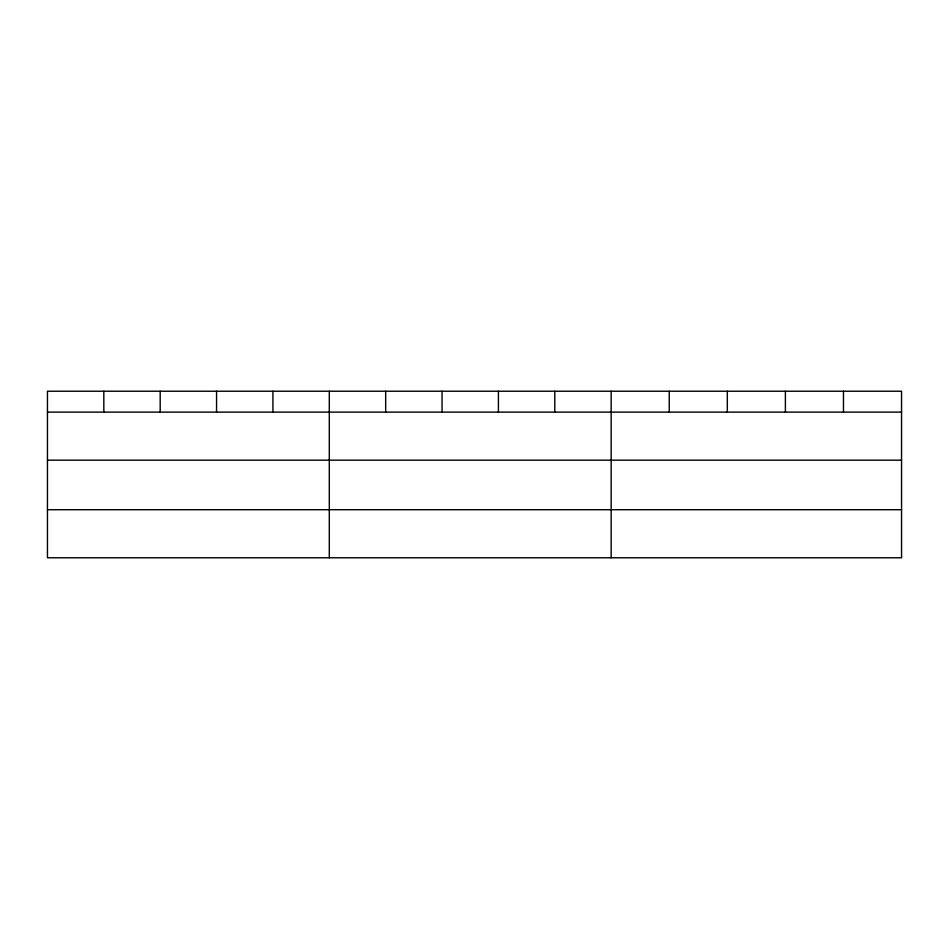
<?xml version="1.0" encoding="UTF-8"?>
<svg xmlns="http://www.w3.org/2000/svg" width="949" height="949" viewBox="0 0 949 949"><rect width="100%" height="100%" fill="white"/><g stroke="black" fill="none" stroke-linecap="round" stroke-linejoin="round"><path stroke-width="1.42" d="M901.55 460.182L901.55 391.225L47.45 391.225L47.45 557.775L901.55 557.775L901.55 460.182L47.45 460.182M47.45 412.115L901.55 412.115M47.45 509.708L901.55 509.708M843.471 391.225L843.471 412.115M785.392 391.225L785.392 412.115M727.314 391.225L727.314 412.115M669.235 391.225L669.235 412.115M611.156 391.225L611.156 557.775M554.785 391.225L554.785 412.115M498.415 391.225L498.415 412.115M442.044 391.225L442.044 412.115M385.674 391.225L385.674 412.115M329.303 391.225L329.303 557.775M272.932 391.225L272.932 412.115M216.562 391.225L216.562 412.115M160.191 391.225L160.191 412.115M103.821 391.225L103.821 412.115"/></g></svg>
